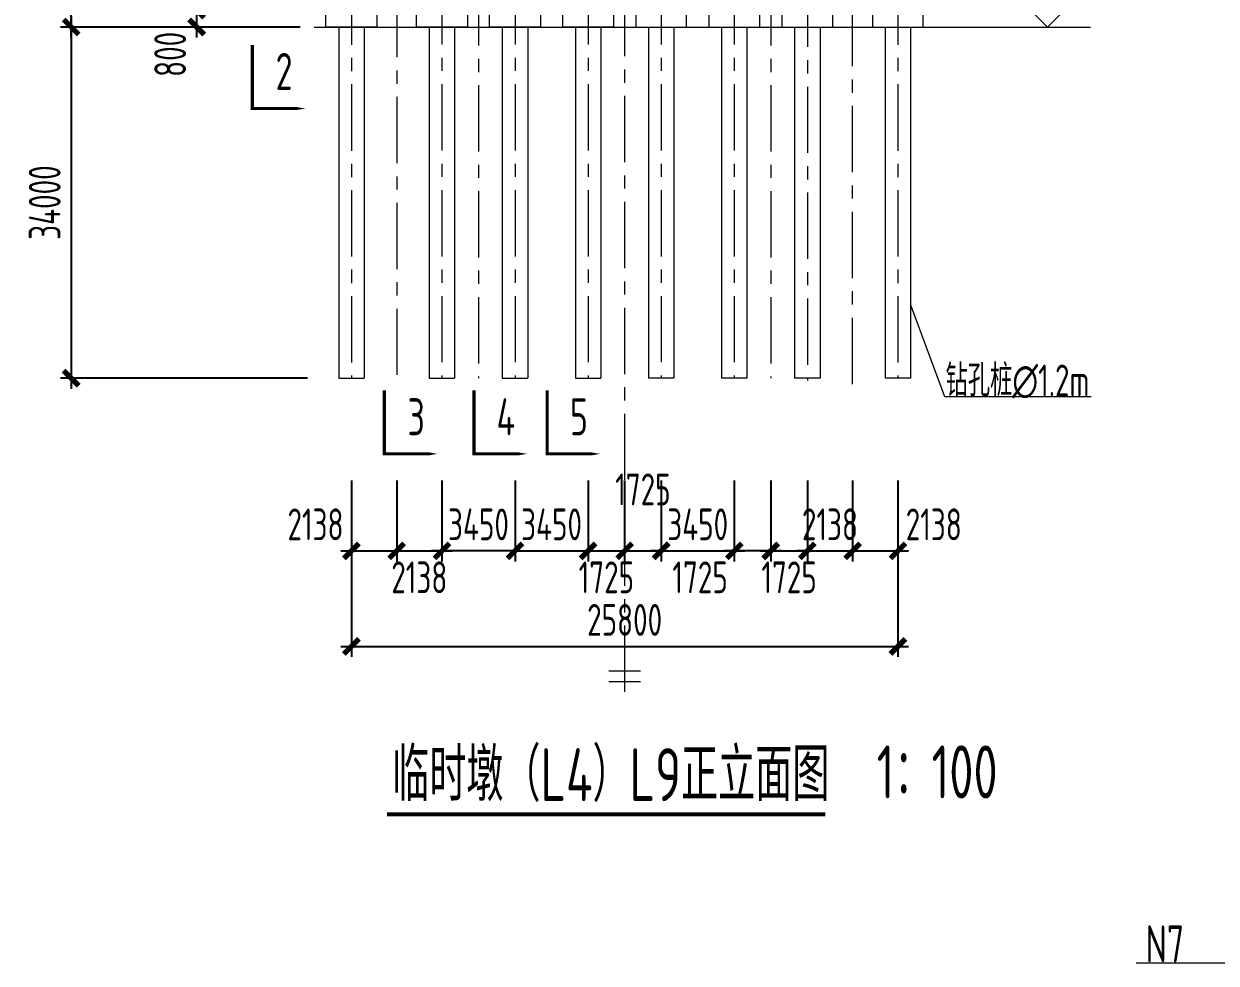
# Model space of a CAD drawing. Extents: x -2876908 to 633791, y -1383861 to 872234.
# Drawn here: x -1504658 to -1448369, y -782539 to -738201 of the extents above; entities that cross this region are included whole.
import ezdxf
from ezdxf.enums import TextEntityAlignment as Align

# ---------------------------------------------------------------- set-up
doc = ezdxf.new("R2010")
doc.units = 0
doc.header["$LTSCALE"] = 5
doc.header["$MEASUREMENT"] = 0
doc.linetypes.add('CENTER', pattern=[2, 1.25, -0.25, 0.25, -0.25])
doc.layers.get('0').update_dxf_attribs({"linetype": 'CONTINUOUS', "lineweight": 25})
doc.layers.get('DEFPOINTS').update_dxf_attribs({"color": 35, "linetype": 'CONTINUOUS', "lineweight": 13})
for name, color, linetype, lineweight in [('3中心线', 6, 'CENTER', 18), ('5标注', 3, 'CONTINUOUS', 15), ('6文本', 7, 'CONTINUOUS', 15), ('7边界线', 8, 'CONTINUOUS', 15), ('8轮廓线', 4, 'CONTINUOUS', 15), ('DIM', 3, 'CONTINUOUS', 0), ('THIN', 7, 'CONTINUOUS', 0)]:
    doc.layers.add(name, color=color, linetype=linetype, lineweight=lineweight)
doc.layers.add('M_Dim', color=3, linetype='CONTINUOUS')
doc.styles.add('TSSD_Dimension', font='tssdeng.shx', dxfattribs={"width": 0.7, "bigfont": 'hztxt.shx'})
doc.styles.add('TSSD_NORM', font='tssdeng.shx', dxfattribs={"width": 0.7, "bigfont": 'hztxt.shx'})
doc.dimstyles.new('TSSD_100_100', dxfattribs={"dimtxt": 300, "dimasz": 100, "dimexe": 100, "dimexo": 250, "dimgap": 100, "dimtad": 1, "dimdec": 0, "dimzin": 0, "dimdsep": 46, "dimtxsty": 'TSSD_Dimension', "dimblk": 'ARCHTICK', "dimblk1": 'ARCHTICK', "dimblk2": 'ARCHTICK', "dimcen": 0, "dimdle": 100, "dimclrt": 7, "dimadec": 0, "dimazin": 0, "dimtfac": 1, "dimtdec": 0, "dimtix": 1, "dimtmove": 2, "dimatfit": 3, "dimfxl": 1, "dimtolj": 1, "dimtzin": 0, "dimarcsym": 0})

# ---------------------------------------------------------------- blocks, each defined once
blk = doc.blocks.new('_ArchTick')
at = {"color": 0, "linetype": 'ByBlock', "const_width": 0.5}
blk.add_lwpolyline([(-0.71, -0.71), (0.71, 0.71)], dxfattribs=at)
blk = doc.blocks.new('*D2440')
at = {"layer": 'DEFPOINTS', "color": 0, "transparency": 16777216}
for p in [(-1489194, -758499), (-1463394, -758499), (-1463394, -767586)]:
    blk.add_point(p, dxfattribs=at)
at = {"layer": 'DIM', "color": 0, "lineweight": -2, "transparency": 16777216}
for p, q in [((-1489194, -759749), (-1489194, -768086)), ((-1463394, -759749), (-1463394, -768086)), ((-1489694, -767586), (-1462894, -767586))]:
    blk.add_line(p, q, dxfattribs=at)
at = {"layer": 'DIM', "color": 0, "lineweight": -2, "transparency": 16777216, "xscale": 500, "yscale": 500, "zscale": 500, "rotation": 180}
blk.add_blockref('_ArchTick', (-1489194, -767586), dxfattribs=at)
at = {"layer": 'DIM', "color": 0, "lineweight": -2, "transparency": 16777216, "xscale": 500, "yscale": 500, "zscale": 500}
blk.add_blockref('_ArchTick', (-1463394, -767586), dxfattribs=at)
at = {"layer": 'DIM', "color": 7, "transparency": 16777216, "insert": (-1476294, -766336), "char_height": 1500, "attachment_point": 5, "style": 'TSSD_Dimension'}
blk.add_mtext('\\A1;25800', dxfattribs=at)
blk = doc.blocks.new('*D2441')
at = {"layer": 'DEFPOINTS', "color": 0, "transparency": 16777216}
for p in [(-1490358, -738351), (-1502424, -754924), (-1490019, -754924)]:
    blk.add_point(p, dxfattribs=at)
at = {"layer": 'DIM', "color": 0, "lineweight": -2, "transparency": 16777216}
for p, q in [((-1502424, -737851), (-1502424, -755424)), ((-1491608, -738351), (-1502924, -738351)), ((-1491269, -754924), (-1502924, -754924))]:
    blk.add_line(p, q, dxfattribs=at)
at = {"layer": 'DIM', "color": 0, "lineweight": -2, "transparency": 16777216, "xscale": 500, "yscale": 500, "zscale": 500}
for p, rotation in [((-1502424, -738351), 90), ((-1502424, -754924), 270)]:
    blk.add_blockref('_ArchTick', p, dxfattribs=dict(at, rotation=rotation))
at = {"layer": 'DIM', "color": 7, "transparency": 16777216, "insert": (-1503674, -746637), "char_height": 1500, "attachment_point": 5, "rotation": 90, "style": 'TSSD_Dimension'}
blk.add_mtext('\\A1;34000', dxfattribs=at)
blk = doc.blocks.new('*D2444')
at = {"layer": 'DEFPOINTS', "color": 0, "transparency": 16777216}
for p in [(-1502424, -716651), (-1490609, -716651), (-1490609, -738351)]:
    blk.add_point(p, dxfattribs=at)
at = {"layer": 'DIM', "color": 0, "lineweight": -2, "transparency": 16777216}
for p, q in [((-1502424, -738851), (-1502424, -716151)), ((-1491859, -716651), (-1502924, -716651)), ((-1491859, -738351), (-1502924, -738351))]:
    blk.add_line(p, q, dxfattribs=at)
at = {"layer": 'DIM', "color": 0, "lineweight": -2, "transparency": 16777216, "xscale": 500, "yscale": 500, "zscale": 500}
for p, rotation in [((-1502424, -716651), 90), ((-1502424, -738351), 270)]:
    blk.add_blockref('_ArchTick', p, dxfattribs=dict(at, rotation=rotation))
at = {"layer": 'DIM', "color": 7, "transparency": 16777216, "insert": (-1503674, -727501), "char_height": 1500, "attachment_point": 5, "rotation": 90, "style": 'TSSD_Dimension'}
blk.add_mtext('\\A1;21700', dxfattribs=at)
blk = doc.blocks.new('*D2450')
at = {"layer": 'DEFPOINTS', "color": 0, "transparency": 16777216}
for p in [(-1490609, -737551), (-1496500, -738351), (-1490609, -738351)]:
    blk.add_point(p, dxfattribs=at)
at = {"layer": 'DIM', "color": 0, "lineweight": -2, "transparency": 16777216}
for p, q in [((-1496500, -737551), (-1496500, -737051)), ((-1491859, -737551), (-1497000, -737551)), ((-1496500, -737551), (-1496500, -738351)), ((-1491859, -738351), (-1497000, -738351)), ((-1496500, -738351), (-1496500, -738851))]:
    blk.add_line(p, q, dxfattribs=at)
at = {"layer": 'DIM', "color": 0, "lineweight": -2, "transparency": 16777216, "xscale": 500, "yscale": 500, "zscale": 500}
for p, rotation in [((-1496500, -737551), 270), ((-1496500, -738351), 90)]:
    blk.add_blockref('_ArchTick', p, dxfattribs=dict(at, rotation=rotation))
at = {"layer": 'DIM', "color": 7, "transparency": 16777216, "insert": (-1497750, -739641), "char_height": 1500, "attachment_point": 5, "rotation": 90, "style": 'TSSD_Dimension'}
blk.add_mtext('\\A1;800', dxfattribs=at)
blk = doc.blocks.new('*D2477')
at = {"layer": 'DEFPOINTS', "color": 0, "transparency": 16777216}
for p in [(-1481469, -758499), (-1478019, -758499), (-1478019, -763077)]:
    blk.add_point(p, dxfattribs=at)
at = {"layer": 'DIM', "color": 0, "lineweight": -2, "transparency": 16777216}
for p, q in [((-1481469, -759749), (-1481469, -763577)), ((-1478019, -759749), (-1478019, -763577)), ((-1481469, -763077), (-1481969, -763077)), ((-1481469, -763077), (-1478019, -763077)), ((-1478019, -763077), (-1477519, -763077))]:
    blk.add_line(p, q, dxfattribs=at)
at = {"layer": 'DIM', "color": 0, "lineweight": -2, "transparency": 16777216, "xscale": 500, "yscale": 500, "zscale": 500}
blk.add_blockref('_ArchTick', (-1481469, -763077), dxfattribs=at)
at = {"layer": 'DIM', "color": 0, "lineweight": -2, "transparency": 16777216, "xscale": 500, "yscale": 500, "zscale": 500, "rotation": 180}
blk.add_blockref('_ArchTick', (-1478019, -763077), dxfattribs=at)
at = {"layer": 'DIM', "color": 7, "transparency": 16777216, "insert": (-1479744, -761827), "char_height": 1500, "attachment_point": 5, "style": 'TSSD_Dimension'}
blk.add_mtext('\\A1;3450', dxfattribs=at)
blk = doc.blocks.new('*D2478')
at = {"layer": 'DEFPOINTS', "color": 0, "transparency": 16777216}
for p in [(-1478019, -758499), (-1476294, -758499), (-1476294, -763077)]:
    blk.add_point(p, dxfattribs=at)
at = {"layer": 'DIM', "color": 0, "lineweight": -2, "transparency": 16777216}
for p, q in [((-1478019, -759749), (-1478019, -763577)), ((-1476294, -759749), (-1476294, -763577)), ((-1478519, -763077), (-1475794, -763077))]:
    blk.add_line(p, q, dxfattribs=at)
at = {"layer": 'DIM', "color": 0, "lineweight": -2, "transparency": 16777216, "xscale": 500, "yscale": 500, "zscale": 500, "rotation": 180}
blk.add_blockref('_ArchTick', (-1478019, -763077), dxfattribs=at)
at = {"layer": 'DIM', "color": 0, "lineweight": -2, "transparency": 16777216, "xscale": 500, "yscale": 500, "zscale": 500}
blk.add_blockref('_ArchTick', (-1476294, -763077), dxfattribs=at)
at = {"layer": 'DIM', "color": 7, "transparency": 16777216, "insert": (-1477157, -764327), "char_height": 1500, "attachment_point": 5, "style": 'TSSD_Dimension'}
blk.add_mtext('\\A1;1725', dxfattribs=at)
blk = doc.blocks.new('*D2479')
at = {"layer": 'DEFPOINTS', "color": 0, "transparency": 16777216}
for p in [(-1476294, -758499), (-1474569, -758499), (-1474569, -763077)]:
    blk.add_point(p, dxfattribs=at)
at = {"layer": 'DIM', "color": 0, "lineweight": -2, "transparency": 16777216}
for p, q in [((-1476294, -759749), (-1476294, -763577)), ((-1474569, -759749), (-1474569, -763577)), ((-1476794, -763077), (-1474069, -763077))]:
    blk.add_line(p, q, dxfattribs=at)
at = {"layer": 'DIM', "color": 0, "lineweight": -2, "transparency": 16777216, "xscale": 500, "yscale": 500, "zscale": 500, "rotation": 180}
blk.add_blockref('_ArchTick', (-1476294, -763077), dxfattribs=at)
at = {"layer": 'DIM', "color": 0, "lineweight": -2, "transparency": 16777216, "xscale": 500, "yscale": 500, "zscale": 500}
blk.add_blockref('_ArchTick', (-1474569, -763077), dxfattribs=at)
at = {"layer": 'DIM', "color": 7, "transparency": 16777216, "insert": (-1475432, -760177), "char_height": 1500, "attachment_point": 5, "style": 'TSSD_Dimension'}
blk.add_mtext('\\A1;1725', dxfattribs=at)
blk = doc.blocks.new('*D2480')
at = {"layer": 'DEFPOINTS', "color": 0, "transparency": 16777216}
for p in [(-1474569, -758499), (-1471119, -758499), (-1471119, -763077)]:
    blk.add_point(p, dxfattribs=at)
at = {"layer": 'DIM', "color": 0, "lineweight": -2, "transparency": 16777216}
for p, q in [((-1474569, -759749), (-1474569, -763577)), ((-1471119, -759749), (-1471119, -763577)), ((-1474569, -763077), (-1475069, -763077)), ((-1474569, -763077), (-1471119, -763077)), ((-1471119, -763077), (-1470619, -763077))]:
    blk.add_line(p, q, dxfattribs=at)
at = {"layer": 'DIM', "color": 0, "lineweight": -2, "transparency": 16777216, "xscale": 500, "yscale": 500, "zscale": 500}
blk.add_blockref('_ArchTick', (-1474569, -763077), dxfattribs=at)
at = {"layer": 'DIM', "color": 0, "lineweight": -2, "transparency": 16777216, "xscale": 500, "yscale": 500, "zscale": 500, "rotation": 180}
blk.add_blockref('_ArchTick', (-1471119, -763077), dxfattribs=at)
at = {"layer": 'DIM', "color": 7, "transparency": 16777216, "insert": (-1472844, -761827), "char_height": 1500, "attachment_point": 5, "style": 'TSSD_Dimension'}
blk.add_mtext('\\A1;3450', dxfattribs=at)
blk = doc.blocks.new('*D2481')
at = {"layer": 'DEFPOINTS', "color": 0, "transparency": 16777216}
for p in [(-1471119, -758499), (-1469394, -758499), (-1471119, -763077)]:
    blk.add_point(p, dxfattribs=at)
at = {"layer": 'DIM', "color": 0, "lineweight": -2, "transparency": 16777216}
for p, q in [((-1471119, -759749), (-1471119, -763577)), ((-1469394, -759749), (-1469394, -763577)), ((-1468894, -763077), (-1471619, -763077))]:
    blk.add_line(p, q, dxfattribs=at)
at = {"layer": 'DIM', "color": 0, "lineweight": -2, "transparency": 16777216, "xscale": 500, "yscale": 500, "zscale": 500, "rotation": 180}
blk.add_blockref('_ArchTick', (-1471119, -763077), dxfattribs=at)
at = {"layer": 'DIM', "color": 0, "lineweight": -2, "transparency": 16777216, "xscale": 500, "yscale": 500, "zscale": 500}
blk.add_blockref('_ArchTick', (-1469394, -763077), dxfattribs=at)
at = {"layer": 'DIM', "color": 7, "transparency": 16777216, "insert": (-1472733, -764327), "char_height": 1500, "attachment_point": 5, "style": 'TSSD_Dimension'}
blk.add_mtext('\\A1;1725', dxfattribs=at)
blk = doc.blocks.new('*D2434')
at = {"layer": 'DEFPOINTS', "color": 0, "transparency": 16777216}
for p in [(-1484919, -758499), (-1481469, -758499), (-1484919, -763077)]:
    blk.add_point(p, dxfattribs=at)
at = {"layer": 'DIM', "color": 0, "lineweight": -2, "transparency": 16777216}
for p, q in [((-1484919, -759749), (-1484919, -763577)), ((-1481469, -759749), (-1481469, -763577)), ((-1484919, -763077), (-1485419, -763077)), ((-1481469, -763077), (-1484919, -763077)), ((-1481469, -763077), (-1480969, -763077))]:
    blk.add_line(p, q, dxfattribs=at)
at = {"layer": 'DIM', "color": 0, "lineweight": -2, "transparency": 16777216, "xscale": 500, "yscale": 500, "zscale": 500}
blk.add_blockref('_ArchTick', (-1484919, -763077), dxfattribs=at)
at = {"layer": 'DIM', "color": 0, "lineweight": -2, "transparency": 16777216, "xscale": 500, "yscale": 500, "zscale": 500, "rotation": 180}
blk.add_blockref('_ArchTick', (-1481469, -763077), dxfattribs=at)
at = {"layer": 'DIM', "color": 7, "transparency": 16777216, "insert": (-1483194, -761827), "char_height": 1500, "attachment_point": 5, "style": 'TSSD_Dimension'}
blk.add_mtext('\\A1;3450', dxfattribs=at)
blk = doc.blocks.new('*D2435')
at = {"layer": 'DEFPOINTS', "color": 0, "transparency": 16777216}
for p in [(-1489194, -758499), (-1487057, -758499), (-1487057, -763077)]:
    blk.add_point(p, dxfattribs=at)
at = {"layer": 'DIM', "color": 0, "lineweight": -2, "transparency": 16777216}
for p, q in [((-1489194, -759749), (-1489194, -763577)), ((-1487057, -759749), (-1487057, -763577)), ((-1489694, -763077), (-1486557, -763077))]:
    blk.add_line(p, q, dxfattribs=at)
at = {"layer": 'DIM', "color": 0, "lineweight": -2, "transparency": 16777216, "xscale": 500, "yscale": 500, "zscale": 500, "rotation": 180}
blk.add_blockref('_ArchTick', (-1489194, -763077), dxfattribs=at)
at = {"layer": 'DIM', "color": 0, "lineweight": -2, "transparency": 16777216, "xscale": 500, "yscale": 500, "zscale": 500}
blk.add_blockref('_ArchTick', (-1487057, -763077), dxfattribs=at)
at = {"layer": 'DIM', "color": 7, "transparency": 16777216, "insert": (-1490889, -761827), "char_height": 1500, "attachment_point": 5, "style": 'TSSD_Dimension'}
blk.add_mtext('\\A1;2138', dxfattribs=at)
blk = doc.blocks.new('*D2436')
at = {"layer": 'DEFPOINTS', "color": 0, "transparency": 16777216}
for p in [(-1487057, -758499), (-1484919, -758499), (-1484919, -763077)]:
    blk.add_point(p, dxfattribs=at)
at = {"layer": 'DIM', "color": 0, "lineweight": -2, "transparency": 16777216}
for p, q in [((-1487057, -759749), (-1487057, -763577)), ((-1484919, -759749), (-1484919, -763577)), ((-1487557, -763077), (-1484419, -763077))]:
    blk.add_line(p, q, dxfattribs=at)
at = {"layer": 'DIM', "color": 0, "lineweight": -2, "transparency": 16777216, "xscale": 500, "yscale": 500, "zscale": 500, "rotation": 180}
blk.add_blockref('_ArchTick', (-1487057, -763077), dxfattribs=at)
at = {"layer": 'DIM', "color": 0, "lineweight": -2, "transparency": 16777216, "xscale": 500, "yscale": 500, "zscale": 500}
blk.add_blockref('_ArchTick', (-1484919, -763077), dxfattribs=at)
at = {"layer": 'DIM', "color": 7, "transparency": 16777216, "insert": (-1485988, -764327), "char_height": 1500, "attachment_point": 5, "style": 'TSSD_Dimension'}
blk.add_mtext('\\A1;2138', dxfattribs=at)
blk = doc.blocks.new('*D2437')
at = {"layer": 'DEFPOINTS', "color": 0, "transparency": 16777216}
for p in [(-1469394, -758499), (-1467669, -758499), (-1467669, -763077)]:
    blk.add_point(p, dxfattribs=at)
at = {"layer": 'DIM', "color": 0, "lineweight": -2, "transparency": 16777216}
for p, q in [((-1469394, -759749), (-1469394, -763577)), ((-1467669, -759749), (-1467669, -763577)), ((-1469894, -763077), (-1467169, -763077))]:
    blk.add_line(p, q, dxfattribs=at)
at = {"layer": 'DIM', "color": 0, "lineweight": -2, "transparency": 16777216, "xscale": 500, "yscale": 500, "zscale": 500, "rotation": 180}
blk.add_blockref('_ArchTick', (-1469394, -763077), dxfattribs=at)
at = {"layer": 'DIM', "color": 0, "lineweight": -2, "transparency": 16777216, "xscale": 500, "yscale": 500, "zscale": 500}
blk.add_blockref('_ArchTick', (-1467669, -763077), dxfattribs=at)
at = {"layer": 'DIM', "color": 7, "transparency": 16777216, "insert": (-1468532, -764327), "char_height": 1500, "attachment_point": 5, "style": 'TSSD_Dimension'}
blk.add_mtext('\\A1;1725', dxfattribs=at)
blk = doc.blocks.new('*D2438')
at = {"layer": 'DEFPOINTS', "color": 0, "transparency": 16777216}
for p in [(-1467669, -758499), (-1465532, -758499), (-1465532, -763077)]:
    blk.add_point(p, dxfattribs=at)
at = {"layer": 'DIM', "color": 0, "lineweight": -2, "transparency": 16777216}
for p, q in [((-1467669, -759749), (-1467669, -763577)), ((-1465532, -759749), (-1465532, -763577)), ((-1467669, -763077), (-1468169, -763077)), ((-1467669, -763077), (-1465532, -763077)), ((-1465532, -763077), (-1465032, -763077))]:
    blk.add_line(p, q, dxfattribs=at)
at = {"layer": 'DIM', "color": 0, "lineweight": -2, "transparency": 16777216, "xscale": 500, "yscale": 500, "zscale": 500}
blk.add_blockref('_ArchTick', (-1467669, -763077), dxfattribs=at)
at = {"layer": 'DIM', "color": 0, "lineweight": -2, "transparency": 16777216, "xscale": 500, "yscale": 500, "zscale": 500, "rotation": 180}
blk.add_blockref('_ArchTick', (-1465532, -763077), dxfattribs=at)
at = {"layer": 'DIM', "color": 7, "transparency": 16777216, "insert": (-1466601, -761827), "char_height": 1500, "attachment_point": 5, "style": 'TSSD_Dimension'}
blk.add_mtext('\\A1;2138', dxfattribs=at)
blk = doc.blocks.new('*D2439')
at = {"layer": 'DEFPOINTS', "color": 0, "transparency": 16777216}
for p in [(-1465532, -758499), (-1463394, -758499), (-1463394, -763077)]:
    blk.add_point(p, dxfattribs=at)
at = {"layer": 'DIM', "color": 0, "lineweight": -2, "transparency": 16777216}
for p, q in [((-1465532, -759749), (-1465532, -763577)), ((-1463394, -759749), (-1463394, -763577)), ((-1466032, -763077), (-1462894, -763077))]:
    blk.add_line(p, q, dxfattribs=at)
at = {"layer": 'DIM', "color": 0, "lineweight": -2, "transparency": 16777216, "xscale": 500, "yscale": 500, "zscale": 500, "rotation": 180}
blk.add_blockref('_ArchTick', (-1465532, -763077), dxfattribs=at)
at = {"layer": 'DIM', "color": 0, "lineweight": -2, "transparency": 16777216, "xscale": 500, "yscale": 500, "zscale": 500}
blk.add_blockref('_ArchTick', (-1463394, -763077), dxfattribs=at)
at = {"layer": 'DIM', "color": 7, "transparency": 16777216, "insert": (-1461700, -761827), "char_height": 1500, "attachment_point": 5, "style": 'TSSD_Dimension'}
blk.add_mtext('\\A1;2138', dxfattribs=at)

msp = doc.modelspace()

# ---------------------------------------------------------------- linework, layer by layer
at = {"layer": '3中心线', "ltscale": 500}
for p, q in [((-1476294.465, -696605.482), (-1476294.465, -770257.69)), ((-1465531.968, -755201.166), (-1465531.968, -712253.73)), ((-1483194.462, -716100.721), (-1483194.462, -754924.066)), ((-1469394.468, -716100.721), (-1469394.468, -754924.066)), ((-1487056.962, -716650.721), (-1487056.962, -754924.066)), ((-1489194.462, -721050.721), (-1489194.462, -754924.066)), ((-1484919.462, -721050.721), (-1484919.462, -754924.066)), ((-1481469.462, -721050.721), (-1481469.462, -754924.066)), ((-1478019.462, -721050.721), (-1478019.462, -754924.066)), ((-1474569.468, -721050.721), (-1474569.468, -754924.066)), ((-1471119.468, -721050.721), (-1471119.468, -754924.066)), ((-1463394.468, -721050.721), (-1463394.468, -754924.066)), ((-1489194.462, -721065.179), (-1489194.462, -754924.066)), ((-1467669.468, -721167.283), (-1467669.468, -755040.628)), ((-1463394.468, -721065.179), (-1463394.468, -754924.066))]:
    msp.add_line(p, q, dxfattribs=at)
at = {"layer": '5标注'}
for p, q in [((-1461197.864, -755783.266), (-1454268.316, -755783.266)), ((-1429462.071, -782538.736), (-1452145.256, -782538.736))]:
    msp.add_line(p, q, dxfattribs=at)
at = {"layer": '5标注', "flags": 128}
for points in [[(-1493872.022, -739197.283, 150, 150, 0), (-1493872.022, -742197.283, 150, 150, 0), (-1492372.022, -742197.283, 350, 0, 0), (-1491372.022, -742197.283, 0, 0, 0)], [(-1487635.48, -755498.61, 150, 150, 0), (-1487635.48, -758498.61, 150, 150, 0), (-1486135.48, -758498.61, 350, 0, 0), (-1485135.48, -758498.61, 0, 0, 0)], [(-1483402.634, -755498.61, 150, 150, 0), (-1483402.634, -758498.61, 150, 150, 0), (-1481902.634, -758498.61, 350, 0, 0), (-1480902.634, -758498.61, 0, 0, 0)], [(-1479952.634, -755498.61, 150, 150, 0), (-1479952.634, -758498.61, 150, 150, 0), (-1478452.634, -758498.61, 350, 0, 0), (-1477452.634, -758498.61, 0, 0, 0)]]:
    msp.add_lwpolyline(points, format="xyseb", dxfattribs=at)
at = {"layer": '5标注'}
msp.add_lwpolyline([(-1462794.468, -751470.262), (-1461197.864, -755783.266)], dxfattribs=at)
at = {"layer": '7边界线'}
msp.add_line((-1490949.828, -738350.721), (-1454306.063, -738350.721), dxfattribs=at)
at = {"layer": '8轮廓线'}
for p, q in [((-1489794.462, -738350.721), (-1489794.462, -754924.066)), ((-1488594.462, -738350.721), (-1488594.462, -754924.066)), ((-1485519.462, -738350.721), (-1485519.462, -754924.066)), ((-1484319.462, -738350.721), (-1484319.462, -754924.066)), ((-1482069.462, -738350.721), (-1482069.462, -754924.066)), ((-1480869.462, -738350.721), (-1480869.462, -754924.066)), ((-1478619.462, -738350.721), (-1478619.462, -754924.066)), ((-1477419.462, -738350.721), (-1477419.462, -754924.066)), ((-1475169.468, -738350.721), (-1475169.468, -754924.066)), ((-1473969.468, -738350.721), (-1473969.468, -754924.066)), ((-1471719.468, -738350.721), (-1471719.468, -754924.066)), ((-1470519.468, -738350.721), (-1470519.468, -754924.066)), ((-1468269.468, -738350.721), (-1468269.468, -754924.066)), ((-1467069.468, -738350.721), (-1467069.468, -754924.066)), ((-1463994.468, -738350.721), (-1463994.468, -754924.066)), ((-1462794.468, -738350.721), (-1462794.468, -754924.066)), ((-1489794.462, -754924.066), (-1488594.462, -754924.066)), ((-1485519.462, -754924.066), (-1484319.462, -754924.066)), ((-1482069.462, -754924.066), (-1480869.462, -754924.066)), ((-1478619.462, -754924.066), (-1477419.462, -754924.066)), ((-1473969.468, -754924.066), (-1475169.468, -754924.066)), ((-1470519.468, -754924.066), (-1471719.468, -754924.066)), ((-1467069.468, -754924.066), (-1468269.468, -754924.066)), ((-1462794.468, -754924.066), (-1463994.468, -754924.066))]:
    msp.add_line(p, q, dxfattribs=at)
for points in [[(-1490394.462, -738350.721), (-1490394.462, -737550.721), (-1487994.462, -737550.721), (-1487994.462, -738350.721)], [(-1486119.462, -738350.721), (-1486119.462, -737550.721), (-1483719.462, -737550.721), (-1483719.462, -738350.721)], [(-1482669.462, -738350.721), (-1482669.462, -737550.721), (-1480269.462, -737550.721), (-1480269.462, -738350.721)], [(-1479219.462, -738350.721), (-1479219.462, -737550.721), (-1476819.462, -737550.721), (-1476819.462, -738350.721)], [(-1473369.468, -738350.721), (-1473369.468, -737550.721), (-1475769.468, -737550.721), (-1475769.468, -738350.721)], [(-1469919.468, -738350.721), (-1469919.468, -737550.721), (-1472319.468, -737550.721), (-1472319.468, -738350.721)], [(-1466469.468, -738350.721), (-1466469.468, -737550.721), (-1468869.468, -737550.721), (-1468869.468, -738350.721)], [(-1462194.468, -738350.721), (-1462194.468, -737550.721), (-1464594.468, -737550.721), (-1464594.468, -738350.721)]]:
    msp.add_lwpolyline(points, close=True, dxfattribs=at)
at = {"layer": 'M_Dim'}
msp.add_lwpolyline([(-1487515.185, -775515.597, 200, 200, 0), (-1466820.22, -775515.597, 200, 200, 0)], format="xyseb", dxfattribs=at)
at = {"layer": 'THIN'}
for p, q in [((-1456325.001, -738350.721), (-1457825.001, -736850.721)), ((-1456325.001, -738350.721), (-1454825.001, -736850.721)), ((-1461964.591, -738350.721), (-1454825.001, -738350.721)), ((-1475544.465, -768757.69), (-1477044.465, -768757.69)), ((-1475544.465, -769257.69), (-1477044.465, -769257.69))]:
    msp.add_line(p, q, dxfattribs=at)

# ---------------------------------------------------------------- texts
at = {"layer": '5标注', "color": 7, "insert": (-1449878.218, -782506.236), "char_height": 1750, "attachment_point": 9, "style": 'TSSD_NORM'}
msp.add_mtext('N7', dxfattribs=at)
at = {"layer": '6文本', "style": 'TSSD_NORM', "width": 0.7}
for s, p in [('2', (-1492372.022, -740447.283)), ('3', (-1486135.48, -756748.61)), ('4', (-1481902.634, -756748.61)), ('5', (-1478452.634, -756748.61))]:
    msp.add_text(s, height=1750, dxfattribs=at).set_placement(p, align=Align.MIDDLE_CENTER)
for s, p in [('临时墩（L4）L9正立面图 ', (-1476417.659, -773512.392)), ('1：100', (-1461536.862, -773512.392))]:
    msp.add_text(s, height=2500, dxfattribs=at).set_placement(p, align=Align.MIDDLE)
at = {"layer": 'DIM', "color": 7, "style": 'TSSD_Dimension', "width": 0.7}
msp.add_text('钻孔桩∅1.2m', height=1500, dxfattribs=at).set_placement((-1461142.088, -755783.266))

# ---------------------------------------------------------------- dimensions: what is measured, and where the dimension line sits
at = {"layer": 'DIM'}
dim = msp.add_linear_dim(base=(-1502423.681, -716650.721), p1=(-1490609.462, -738350.721), p2=(-1490609.462, -716650.721), angle=90, dimstyle='TSSD_100_100', override={"dimtxt": 1500, "dimasz": 500, "dimexe": 500, "dimexo": 1250, "dimgap": 500, "dimdle": 500}, dxfattribs=at)
dim.commit()
dim.dimension.update_dxf_attribs({"geometry": '*D2444', "text_midpoint": (-1503673.681, -727500.721)})
for base, p1, p2, angle, picture, middle in [((-1496500.32, -738350.721), (-1490609.462, -737550.721), (-1490609.462, -738350.721), 90, '*D2450', (-1497750.32, -739641.105)), ((-1471119.468, -763076.671), (-1469394.468, -758498.61), (-1471119.468, -758498.61), 180, '*D2481', (-1472732.93, -764326.671))]:
    dim = msp.add_linear_dim(base=base, p1=p1, p2=p2, angle=angle, dimstyle='TSSD_100_100', override={"dimtxt": 1500, "dimasz": 500, "dimexe": 500, "dimexo": 1250, "dimgap": 500, "dimdle": 500}, dxfattribs=at)
    dim.commit()
    dim.dimension.update_dxf_attribs({"geometry": picture, "text_midpoint": middle, "dimtype": 160})
dim = msp.add_linear_dim(base=(-1502423.681, -754924.066), p1=(-1490358.097, -738350.721), p2=(-1490019.462, -754924.066), angle=90, text='34000', dimstyle='TSSD_100_100', override={"dimtxt": 1500, "dimasz": 500, "dimexe": 500, "dimexo": 1250, "dimgap": 500, "dimdle": 500}, dxfattribs=at)
dim.commit()
dim.dimension.update_dxf_attribs({"geometry": '*D2441', "text_midpoint": (-1503673.681, -746637.393)})
for base, p1, p2, picture, middle in [((-1487056.962186358, -763076.670713292), (-1489194.462186358, -758498.610192983), (-1487056.962186358, -758498.610192983), '*D2435', (-1490888.692955589, -761826.670713292)), ((-1484919.462186358, -763076.670713292), (-1487056.962186358, -758498.610192983), (-1484919.462186358, -758498.610192983), '*D2436', (-1485988.212186358, -764326.670713292)), ((-1476294.465, -763076.671), (-1478019.462, -758498.61), (-1476294.465, -758498.61), '*D2478', (-1477156.964, -764326.671)), ((-1474569.468, -763076.671), (-1476294.465, -758498.61), (-1474569.468, -758498.61), '*D2479', (-1475431.967, -760176.671)), ((-1467669.468, -763076.671), (-1469394.468, -758498.61), (-1467669.468, -758498.61), '*D2437', (-1468531.968, -764326.671)), ((-1463394.468459025, -763076.670713292), (-1465531.968459025, -758498.610192983), (-1463394.468459025, -758498.610192983), '*D2439', (-1461700.237689794, -761826.670713292))]:
    dim = msp.add_linear_dim(base=base, p1=p1, p2=p2, dimstyle='TSSD_100_100', override={"dimtxt": 1500, "dimasz": 500, "dimexe": 500, "dimexo": 1250, "dimgap": 500, "dimdle": 500}, dxfattribs=at)
    dim.commit()
    dim.dimension.update_dxf_attribs({"geometry": picture, "text_midpoint": middle, "dimtype": 160})
for base, p1, p2, picture, middle in [((-1463394.468, -767586.246), (-1489194.462, -758498.61), (-1463394.468, -758498.61), '*D2440', (-1476294.465, -766336.246)), ((-1484919.462, -763076.671), (-1481469.462, -758498.61), (-1484919.462, -758498.61), '*D2434', (-1483194.462, -761826.671)), ((-1478019.462, -763076.671), (-1481469.462, -758498.61), (-1478019.462, -758498.61), '*D2477', (-1479744.462, -761826.671)), ((-1471119.468, -763076.671), (-1474569.468, -758498.61), (-1471119.468, -758498.61), '*D2480', (-1472844.468, -761826.671)), ((-1465531.968459025, -763076.670713292), (-1467669.468459025, -758498.610192983), (-1465531.968459025, -758498.610192983), '*D2438', (-1466600.718459025, -761826.670713292))]:
    dim = msp.add_linear_dim(base=base, p1=p1, p2=p2, dimstyle='TSSD_100_100', override={"dimtxt": 1500, "dimasz": 500, "dimexe": 500, "dimexo": 1250, "dimgap": 500, "dimdle": 500}, dxfattribs=at)
    dim.commit()
    dim.dimension.update_dxf_attribs({"geometry": picture, "text_midpoint": middle})

doc.saveas('drawing.dxf')
